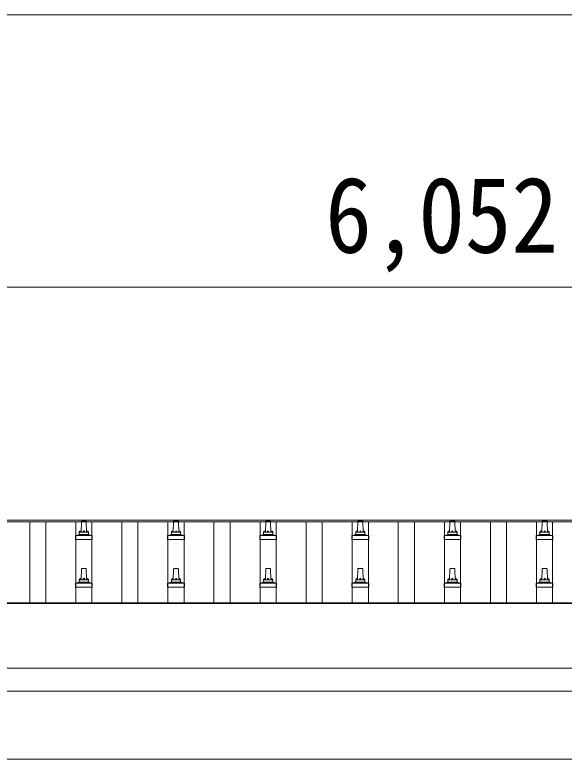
# Model space of a CAD drawing. Units: millimetres at full size, sheet at 1:50; details may follow other scales. Extents: x -14053 to 14053, y -9700 to 9700.
# Drawn here: x -6926 to -5734, y -2253 to -637 of the extents above; entities that cross this region are included whole.
import ezdxf
from ezdxf.enums import TextEntityAlignment as Align

# ---------------------------------------------------------------- set-up
doc = ezdxf.new("R2010")
doc.units = ezdxf.units.MM
doc.header["$LTSCALE"] = 50
for name, color, linetype, lineweight in [('0-1_Defpoints', 4, 'Continuous', 9), ('0-2_TEXT1', 5, 'Continuous', 5), ('0-6_PARTS1', 6, 'Continuous', 9)]:
    doc.layers.add(name, color=color, linetype=linetype, lineweight=lineweight)
doc.styles.add('ＭＳ ゴシック', font='')
doc.styles.get('ＭＳ ゴシック').set_extended_font_data('MS Gothic')

msp = doc.modelspace()

# ---------------------------------------------------------------- linework, layer by layer
at = {"layer": '0-1_Defpoints'}
for p, q in [((-8999.38, -1734.26), (-2998.88, -1734.26)), ((-8999.38, -1737.85), (-2976.38, -1737.85)), ((-8997.38, -1913.87), (-2998.88, -1913.87)), ((-8997.38, -1915.76), (-2976.38, -1915.76)), ((-2998.88, -2055.65), (-8997.38, -2055.65)), ((-8997.38, -2105.47), (-2998.88, -2105.47)), ((-2998.42, -2253.37), (-8881.47, -2253.37))]:
    msp.add_line(p, q, dxfattribs=at)
at = {"layer": '0-2_TEXT1', "color": 4, "lineweight": 9}
for p, q in [((-6893.88, -1913.87), (-6893.88, -1737.85)), ((-6893.88, -1913.87), (-6893.88, -1737.85)), ((-6858.88, -1913.87), (-6858.88, -1737.85)), ((-6858.88, -1913.87), (-6858.88, -1737.85)), ((-6793.88, -1913.87), (-6793.88, -1737.85)), ((-6793.88, -1913.87), (-6793.88, -1737.85)), ((-6758.88, -1913.87), (-6758.88, -1737.85)), ((-6758.88, -1913.87), (-6758.88, -1737.85)), ((-6693.88, -1913.87), (-6693.88, -1737.85)), ((-6658.88, -1913.87), (-6658.88, -1737.85)), ((-6658.88, -1913.87), (-6658.88, -1737.85)), ((-6593.88, -1913.87), (-6593.88, -1737.85)), ((-6558.88, -1913.87), (-6558.88, -1737.85)), ((-6493.88, -1913.87), (-6493.88, -1737.85)), ((-6458.88, -1913.87), (-6458.88, -1737.85)), ((-6393.88, -1913.87), (-6393.88, -1737.85)), ((-6358.88, -1913.87), (-6358.88, -1737.85)), ((-6293.88, -1913.87), (-6293.88, -1737.85)), ((-6258.88, -1913.87), (-6258.88, -1737.85)), ((-6193.88, -1913.87), (-6193.88, -1737.85)), ((-6158.88, -1913.87), (-6158.88, -1737.85)), ((-6093.88, -1913.87), (-6093.88, -1737.85)), ((-6058.88, -1913.87), (-6058.88, -1737.85)), ((-5993.88, -1913.87), (-5993.88, -1737.85)), ((-5958.88, -1913.87), (-5958.88, -1737.85)), ((-5893.88, -1913.87), (-5893.88, -1737.85)), ((-5858.88, -1913.87), (-5858.88, -1737.85)), ((-5793.88, -1913.87), (-5793.88, -1737.85)), ((-5758.88, -1913.87), (-5758.88, -1737.85))]:
    msp.add_line(p, q, dxfattribs=at)
at = {"layer": '0-2_TEXT1'}
for p, q in [((-6782.38, -1760.78), (-6781.65, -1737.25)), ((-6782.38, -1760.78), (-6781.65, -1737.25)), ((-6780.65, -1736.28), (-6772.11, -1736.28)), ((-6780.65, -1736.28), (-6772.11, -1736.28)), ((-6771.11, -1737.25), (-6770.38, -1760.78)), ((-6771.11, -1737.25), (-6770.38, -1760.78)), ((-6582.38, -1760.78), (-6581.65, -1737.25)), ((-6580.65, -1736.28), (-6572.11, -1736.28)), ((-6571.11, -1737.25), (-6570.38, -1760.78)), ((-6382.38, -1760.78), (-6381.65, -1737.25)), ((-6380.65, -1736.28), (-6372.11, -1736.28)), ((-6371.11, -1737.25), (-6370.38, -1760.78)), ((-6182.38, -1760.78), (-6181.65, -1737.25)), ((-6180.65, -1736.28), (-6172.11, -1736.28)), ((-6171.11, -1737.25), (-6170.38, -1760.78)), ((-5982.38, -1760.78), (-5981.65, -1737.25)), ((-5980.65, -1736.28), (-5972.11, -1736.28)), ((-5971.11, -1737.25), (-5970.38, -1760.78)), ((-5782.38, -1760.78), (-5781.65, -1737.25)), ((-5780.65, -1736.28), (-5772.11, -1736.28)), ((-5771.11, -1737.25), (-5770.38, -1760.78)), ((-6786.38, -1764.99), (-6786.38, -1760.78)), ((-6786.38, -1764.99), (-6786.38, -1760.78)), ((-6785.38, -1760.78), (-6767.38, -1760.78)), ((-6785.38, -1760.78), (-6767.38, -1760.78)), ((-6766.38, -1764.99), (-6766.38, -1760.78)), ((-6766.38, -1764.99), (-6766.38, -1760.78)), ((-6586.38, -1764.99), (-6586.38, -1760.78)), ((-6585.38, -1760.78), (-6567.38, -1760.78)), ((-6566.38, -1764.99), (-6566.38, -1760.78)), ((-6386.38, -1764.99), (-6386.38, -1760.78)), ((-6385.38, -1760.78), (-6367.38, -1760.78)), ((-6366.38, -1764.99), (-6366.38, -1760.78)), ((-6186.38, -1764.99), (-6186.38, -1760.78)), ((-6185.38, -1760.78), (-6167.38, -1760.78)), ((-6166.38, -1764.99), (-6166.38, -1760.78)), ((-5986.38, -1764.99), (-5986.38, -1760.78)), ((-5985.38, -1760.78), (-5967.38, -1760.78)), ((-5966.38, -1764.99), (-5966.38, -1760.78)), ((-5786.38, -1764.99), (-5786.38, -1760.78)), ((-5785.38, -1760.78), (-5767.38, -1760.78)), ((-5766.38, -1764.99), (-5766.38, -1760.78)), ((-6794.63, -1776.28), (-6794.63, -1768.56)), ((-6794.63, -1776.28), (-6794.63, -1768.56)), ((-6758.13, -1776.28), (-6794.63, -1776.28)), ((-6758.13, -1776.28), (-6794.63, -1776.28)), ((-6794.25, -1767.78), (-6758.51, -1767.78)), ((-6794.25, -1767.78), (-6758.51, -1767.78)), ((-6793.87, -1767.59), (-6787.14, -1765.96)), ((-6793.87, -1767.59), (-6787.14, -1765.96)), ((-6786.76, -1765.78), (-6766, -1765.78)), ((-6786.76, -1765.78), (-6766, -1765.78)), ((-6758.89, -1767.59), (-6765.62, -1765.96)), ((-6758.89, -1767.59), (-6765.62, -1765.96)), ((-6758.13, -1776.28), (-6758.13, -1768.56)), ((-6758.13, -1776.28), (-6758.13, -1768.56)), ((-6594.63, -1776.28), (-6594.63, -1768.56)), ((-6558.13, -1776.28), (-6594.63, -1776.28)), ((-6594.25, -1767.78), (-6558.51, -1767.78)), ((-6593.87, -1767.59), (-6587.14, -1765.96)), ((-6586.76, -1765.78), (-6566, -1765.78)), ((-6558.89, -1767.59), (-6565.62, -1765.96)), ((-6558.13, -1776.28), (-6558.13, -1768.56)), ((-6394.63, -1776.28), (-6394.63, -1768.56)), ((-6358.13, -1776.28), (-6394.63, -1776.28)), ((-6394.25, -1767.78), (-6358.51, -1767.78)), ((-6393.87, -1767.59), (-6387.14, -1765.96)), ((-6386.76, -1765.78), (-6366, -1765.78)), ((-6358.89, -1767.59), (-6365.62, -1765.96)), ((-6358.13, -1776.28), (-6358.13, -1768.56)), ((-6194.63, -1776.28), (-6194.63, -1768.56)), ((-6158.13, -1776.28), (-6194.63, -1776.28)), ((-6194.25, -1767.78), (-6158.51, -1767.78)), ((-6193.87, -1767.59), (-6187.14, -1765.96)), ((-6186.76, -1765.78), (-6166, -1765.78)), ((-6158.89, -1767.59), (-6165.62, -1765.96)), ((-6158.13, -1776.28), (-6158.13, -1768.56)), ((-5994.63, -1776.28), (-5994.63, -1768.56)), ((-5958.13, -1776.28), (-5994.63, -1776.28)), ((-5994.25, -1767.78), (-5958.51, -1767.78)), ((-5993.87, -1767.59), (-5987.14, -1765.96)), ((-5986.76, -1765.78), (-5966, -1765.78)), ((-5958.89, -1767.59), (-5965.62, -1765.96)), ((-5958.13, -1776.28), (-5958.13, -1768.56)), ((-5794.63, -1776.28), (-5794.63, -1768.56)), ((-5758.13, -1776.28), (-5794.63, -1776.28)), ((-5794.25, -1767.78), (-5758.51, -1767.78)), ((-5793.87, -1767.59), (-5787.14, -1765.96)), ((-5786.76, -1765.78), (-5766, -1765.78)), ((-5758.89, -1767.59), (-5765.62, -1765.96)), ((-5758.13, -1776.28), (-5758.13, -1768.56)), ((-6782.38, -1864.11), (-6781.65, -1840.59)), ((-6782.38, -1864.11), (-6781.65, -1840.59)), ((-6780.65, -1839.61), (-6772.11, -1839.61)), ((-6780.65, -1839.61), (-6772.11, -1839.61)), ((-6771.11, -1840.59), (-6770.38, -1864.11)), ((-6771.11, -1840.59), (-6770.38, -1864.11)), ((-6582.38, -1864.11), (-6581.65, -1840.59)), ((-6580.65, -1839.61), (-6572.11, -1839.61)), ((-6571.11, -1840.59), (-6570.38, -1864.11)), ((-6382.38, -1864.11), (-6381.65, -1840.59)), ((-6380.65, -1839.61), (-6372.11, -1839.61)), ((-6371.11, -1840.59), (-6370.38, -1864.11)), ((-6182.38, -1864.11), (-6181.65, -1840.59)), ((-6180.65, -1839.61), (-6172.11, -1839.61)), ((-6171.11, -1840.59), (-6170.38, -1864.11)), ((-5982.38, -1864.11), (-5981.65, -1840.59)), ((-5980.65, -1839.61), (-5972.11, -1839.61)), ((-5971.11, -1840.59), (-5970.38, -1864.11)), ((-5782.38, -1864.11), (-5781.65, -1840.59)), ((-5780.65, -1839.61), (-5772.11, -1839.61)), ((-5771.11, -1840.59), (-5770.38, -1864.11)), ((-6794.63, -1879.61), (-6794.63, -1871.9)), ((-6794.63, -1879.61), (-6794.63, -1871.9)), ((-6794.25, -1871.11), (-6758.51, -1871.11)), ((-6794.25, -1871.11), (-6758.51, -1871.11)), ((-6793.87, -1870.92), (-6787.14, -1869.29)), ((-6793.87, -1870.92), (-6787.14, -1869.29)), ((-6786.76, -1869.11), (-6766, -1869.11)), ((-6786.76, -1869.11), (-6766, -1869.11)), ((-6786.38, -1868.32), (-6786.38, -1864.11)), ((-6786.38, -1868.32), (-6786.38, -1864.11)), ((-6785.38, -1864.11), (-6767.38, -1864.11)), ((-6785.38, -1864.11), (-6767.38, -1864.11)), ((-6766.38, -1868.32), (-6766.38, -1864.11)), ((-6766.38, -1868.32), (-6766.38, -1864.11)), ((-6758.89, -1870.92), (-6765.62, -1869.29)), ((-6758.89, -1870.92), (-6765.62, -1869.29)), ((-6758.13, -1879.61), (-6758.13, -1871.9)), ((-6758.13, -1879.61), (-6758.13, -1871.9)), ((-6594.63, -1879.61), (-6594.63, -1871.9)), ((-6594.25, -1871.11), (-6558.51, -1871.11)), ((-6593.87, -1870.92), (-6587.14, -1869.29)), ((-6586.76, -1869.11), (-6566, -1869.11)), ((-6586.38, -1868.32), (-6586.38, -1864.11)), ((-6585.38, -1864.11), (-6567.38, -1864.11)), ((-6566.38, -1868.32), (-6566.38, -1864.11)), ((-6558.89, -1870.92), (-6565.62, -1869.29)), ((-6558.13, -1879.61), (-6558.13, -1871.9)), ((-6394.63, -1879.61), (-6394.63, -1871.9)), ((-6394.25, -1871.11), (-6358.51, -1871.11)), ((-6393.87, -1870.92), (-6387.14, -1869.29)), ((-6386.76, -1869.11), (-6366, -1869.11)), ((-6386.38, -1868.32), (-6386.38, -1864.11)), ((-6385.38, -1864.11), (-6367.38, -1864.11)), ((-6366.38, -1868.32), (-6366.38, -1864.11)), ((-6358.89, -1870.92), (-6365.62, -1869.29)), ((-6358.13, -1879.61), (-6358.13, -1871.9)), ((-6194.63, -1879.61), (-6194.63, -1871.9)), ((-6194.25, -1871.11), (-6158.51, -1871.11)), ((-6193.87, -1870.92), (-6187.14, -1869.29)), ((-6186.76, -1869.11), (-6166, -1869.11)), ((-6186.38, -1868.32), (-6186.38, -1864.11)), ((-6185.38, -1864.11), (-6167.38, -1864.11)), ((-6166.38, -1868.32), (-6166.38, -1864.11)), ((-6158.89, -1870.92), (-6165.62, -1869.29)), ((-6158.13, -1879.61), (-6158.13, -1871.9)), ((-5994.63, -1879.61), (-5994.63, -1871.9)), ((-5994.25, -1871.11), (-5958.51, -1871.11)), ((-5993.87, -1870.92), (-5987.14, -1869.29)), ((-5986.76, -1869.11), (-5966, -1869.11)), ((-5986.38, -1868.32), (-5986.38, -1864.11)), ((-5985.38, -1864.11), (-5967.38, -1864.11)), ((-5966.38, -1868.32), (-5966.38, -1864.11)), ((-5958.89, -1870.92), (-5965.62, -1869.29)), ((-5958.13, -1879.61), (-5958.13, -1871.9)), ((-5794.63, -1879.61), (-5794.63, -1871.9)), ((-5794.25, -1871.11), (-5758.51, -1871.11)), ((-5793.87, -1870.92), (-5787.14, -1869.29)), ((-5786.76, -1869.11), (-5766, -1869.11)), ((-5786.38, -1868.32), (-5786.38, -1864.11)), ((-5785.38, -1864.11), (-5767.38, -1864.11)), ((-5766.38, -1868.32), (-5766.38, -1864.11)), ((-5758.89, -1870.92), (-5765.62, -1869.29)), ((-5758.13, -1879.61), (-5758.13, -1871.9)), ((-6758.13, -1879.61), (-6794.63, -1879.61)), ((-6758.13, -1879.61), (-6794.63, -1879.61)), ((-6558.13, -1879.61), (-6594.63, -1879.61)), ((-6358.13, -1879.61), (-6394.63, -1879.61)), ((-6158.13, -1879.61), (-6194.63, -1879.61)), ((-5958.13, -1879.61), (-5994.63, -1879.61)), ((-5758.13, -1879.61), (-5794.63, -1879.61))]:
    msp.add_line(p, q, dxfattribs=at)
for centre, radius, start, end in [((-6780.65, -1737.28), 1, 90, 178.60509), ((-6780.65, -1737.28), 1, 90, 178.60509), ((-6772.11, -1737.28), 1, 1.39491, 90), ((-6772.11, -1737.28), 1, 1.39491, 90), ((-6580.65, -1737.28), 1, 90, 178.60509), ((-6572.11, -1737.28), 1, 1.39491, 90), ((-6380.65, -1737.28), 1, 90, 178.60509), ((-6372.11, -1737.28), 1, 1.39491, 90), ((-6180.65, -1737.28), 1, 90, 178.60509), ((-6172.11, -1737.28), 1, 1.39491, 90), ((-5980.65, -1737.28), 1, 90, 178.60509), ((-5972.11, -1737.28), 1, 1.39491, 90), ((-5780.65, -1737.28), 1, 90, 178.60509), ((-5772.11, -1737.28), 1, 1.39491, 90), ((-6782.3, -1761.41), 4.13, 90, 171.17633), ((-6782.3, -1761.41), 4.13, 90, 171.17633), ((-6785.38, -1761.78), 1, 90, 180), ((-6785.38, -1761.78), 1, 90, 180), ((-6773.05, -1760.78), 4.83, 133.60282, 180), ((-6773.05, -1760.78), 4.83, 133.60282, 180), ((-6779.71, -1760.78), 4.83, 0, 46.39718), ((-6779.71, -1760.78), 4.83, 0, 46.39718), ((-6770.47, -1761.41), 4.13, 8.82367, 90), ((-6770.47, -1761.41), 4.13, 8.82367, 90), ((-6767.38, -1761.78), 1, 0, 90), ((-6767.38, -1761.78), 1, 0, 90), ((-6582.3, -1761.41), 4.13, 90, 171.17633), ((-6585.38, -1761.78), 1, 90, 180), ((-6573.05, -1760.78), 4.83, 133.60282, 180), ((-6579.71, -1760.78), 4.83, 0, 46.39718), ((-6570.47, -1761.41), 4.13, 8.82367, 90), ((-6567.38, -1761.78), 1, 0, 90), ((-6382.3, -1761.41), 4.13, 90, 171.17633), ((-6385.38, -1761.78), 1, 90, 180), ((-6373.05, -1760.78), 4.83, 133.60282, 180), ((-6379.71, -1760.78), 4.83, 0, 46.39718), ((-6370.47, -1761.41), 4.13, 8.82367, 90), ((-6367.38, -1761.78), 1, 0, 90), ((-6182.3, -1761.41), 4.13, 90, 171.17633), ((-6185.38, -1761.78), 1, 90, 180), ((-6173.05, -1760.78), 4.83, 133.60282, 180), ((-6179.71, -1760.78), 4.83, 0, 46.39718), ((-6170.47, -1761.41), 4.13, 8.82367, 90), ((-6167.38, -1761.78), 1, 0, 90), ((-5982.3, -1761.41), 4.13, 90, 171.17633), ((-5985.38, -1761.78), 1, 90, 180), ((-5973.05, -1760.78), 4.83, 133.60282, 180), ((-5979.71, -1760.78), 4.83, 0, 46.39718), ((-5970.47, -1761.41), 4.13, 8.82367, 90), ((-5967.38, -1761.78), 1, 0, 90), ((-5782.3, -1761.41), 4.13, 90, 171.17633), ((-5785.38, -1761.78), 1, 90, 180), ((-5773.05, -1760.78), 4.83, 133.60282, 180), ((-5779.71, -1760.78), 4.83, 0, 46.39718), ((-5770.47, -1761.41), 4.13, 8.82367, 90), ((-5767.38, -1761.78), 1, 0, 90), ((-6793.63, -1768.56), 1, 103.62699, 180), ((-6793.63, -1768.56), 1, 103.62699, 180), ((-6787.38, -1764.99), 1, 283.62699, 0), ((-6787.38, -1764.99), 1, 283.62699, 0), ((-6765.38, -1764.99), 1, 180, 256.37301), ((-6765.38, -1764.99), 1, 180, 256.37301), ((-6759.13, -1768.56), 1, 0, 76.37301), ((-6759.13, -1768.56), 1, 0, 76.37301), ((-6593.63, -1768.56), 1, 103.62699, 180), ((-6587.38, -1764.99), 1, 283.62699, 0), ((-6565.38, -1764.99), 1, 180, 256.37301), ((-6559.13, -1768.56), 1, 0, 76.37301), ((-6393.63, -1768.56), 1, 103.62699, 180), ((-6387.38, -1764.99), 1, 283.62699, 0), ((-6365.38, -1764.99), 1, 180, 256.37301), ((-6359.13, -1768.56), 1, 0, 76.37301), ((-6193.63, -1768.56), 1, 103.62699, 180), ((-6187.38, -1764.99), 1, 283.62699, 0), ((-6165.38, -1764.99), 1, 180, 256.37301), ((-6159.13, -1768.56), 1, 0, 76.37301), ((-5993.63, -1768.56), 1, 103.62699, 180), ((-5987.38, -1764.99), 1, 283.62699, 0), ((-5965.38, -1764.99), 1, 180, 256.37301), ((-5959.13, -1768.56), 1, 0, 76.37301), ((-5793.63, -1768.56), 1, 103.62699, 180), ((-5787.38, -1764.99), 1, 283.62699, 0), ((-5765.38, -1764.99), 1, 180, 256.37301), ((-5759.13, -1768.56), 1, 0, 76.37301), ((-6780.65, -1840.61), 1, 90, 178.60509), ((-6780.65, -1840.61), 1, 90, 178.60509), ((-6772.11, -1840.61), 1, 1.39491, 90), ((-6772.11, -1840.61), 1, 1.39491, 90), ((-6580.65, -1840.61), 1, 90, 178.60509), ((-6572.11, -1840.61), 1, 1.39491, 90), ((-6380.65, -1840.61), 1, 90, 178.60509), ((-6372.11, -1840.61), 1, 1.39491, 90), ((-6180.65, -1840.61), 1, 90, 178.60509), ((-6172.11, -1840.61), 1, 1.39491, 90), ((-5980.65, -1840.61), 1, 90, 178.60509), ((-5972.11, -1840.61), 1, 1.39491, 90), ((-5780.65, -1840.61), 1, 90, 178.60509), ((-5772.11, -1840.61), 1, 1.39491, 90), ((-6793.63, -1871.9), 1, 103.62699, 180), ((-6793.63, -1871.9), 1, 103.62699, 180), ((-6787.38, -1868.32), 1, 283.62699, 0), ((-6787.38, -1868.32), 1, 283.62699, 0), ((-6782.3, -1864.74), 4.13, 90, 171.17633), ((-6782.3, -1864.74), 4.13, 90, 171.17633), ((-6785.38, -1865.11), 1, 90, 180), ((-6785.38, -1865.11), 1, 90, 180), ((-6773.05, -1864.11), 4.83, 133.60282, 180), ((-6773.05, -1864.11), 4.83, 133.60282, 180), ((-6779.71, -1864.11), 4.83, 0, 46.39718), ((-6779.71, -1864.11), 4.83, 0, 46.39718), ((-6770.47, -1864.74), 4.13, 8.82367, 90), ((-6770.47, -1864.74), 4.13, 8.82367, 90), ((-6767.38, -1865.11), 1, 0, 90), ((-6767.38, -1865.11), 1, 0, 90), ((-6765.38, -1868.32), 1, 180, 256.37301), ((-6765.38, -1868.32), 1, 180, 256.37301), ((-6759.13, -1871.9), 1, 0, 76.37301), ((-6759.13, -1871.9), 1, 0, 76.37301), ((-6593.63, -1871.9), 1, 103.62699, 180), ((-6587.38, -1868.32), 1, 283.62699, 0), ((-6582.3, -1864.74), 4.13, 90, 171.17633), ((-6585.38, -1865.11), 1, 90, 180), ((-6573.05, -1864.11), 4.83, 133.60282, 180), ((-6579.71, -1864.11), 4.83, 0, 46.39718), ((-6570.47, -1864.74), 4.13, 8.82367, 90), ((-6567.38, -1865.11), 1, 0, 90), ((-6565.38, -1868.32), 1, 180, 256.37301), ((-6559.13, -1871.9), 1, 0, 76.37301), ((-6393.63, -1871.9), 1, 103.62699, 180), ((-6387.38, -1868.32), 1, 283.62699, 0), ((-6382.3, -1864.74), 4.13, 90, 171.17633), ((-6385.38, -1865.11), 1, 90, 180), ((-6373.05, -1864.11), 4.83, 133.60282, 180), ((-6379.71, -1864.11), 4.83, 0, 46.39718), ((-6370.47, -1864.74), 4.13, 8.82367, 90), ((-6367.38, -1865.11), 1, 0, 90), ((-6365.38, -1868.32), 1, 180, 256.37301), ((-6359.13, -1871.9), 1, 0, 76.37301), ((-6193.63, -1871.9), 1, 103.62699, 180), ((-6187.38, -1868.32), 1, 283.62699, 0), ((-6182.3, -1864.74), 4.13, 90, 171.17633), ((-6185.38, -1865.11), 1, 90, 180), ((-6173.05, -1864.11), 4.83, 133.60282, 180), ((-6179.71, -1864.11), 4.83, 0, 46.39718), ((-6170.47, -1864.74), 4.13, 8.82367, 90), ((-6167.38, -1865.11), 1, 0, 90), ((-6165.38, -1868.32), 1, 180, 256.37301), ((-6159.13, -1871.9), 1, 0, 76.37301), ((-5993.63, -1871.9), 1, 103.62699, 180), ((-5987.38, -1868.32), 1, 283.62699, 0), ((-5982.3, -1864.74), 4.13, 90, 171.17633), ((-5985.38, -1865.11), 1, 90, 180), ((-5973.05, -1864.11), 4.83, 133.60282, 180), ((-5979.71, -1864.11), 4.83, 0, 46.39718), ((-5970.47, -1864.74), 4.13, 8.82367, 90), ((-5967.38, -1865.11), 1, 0, 90), ((-5965.38, -1868.32), 1, 180, 256.37301), ((-5959.13, -1871.9), 1, 0, 76.37301), ((-5793.63, -1871.9), 1, 103.62699, 180), ((-5787.38, -1868.32), 1, 283.62699, 0), ((-5782.3, -1864.74), 4.13, 90, 171.17633), ((-5785.38, -1865.11), 1, 90, 180), ((-5773.05, -1864.11), 4.83, 133.60282, 180), ((-5779.71, -1864.11), 4.83, 0, 46.39718), ((-5770.47, -1864.74), 4.13, 8.82367, 90), ((-5767.38, -1865.11), 1, 0, 90), ((-5765.38, -1868.32), 1, 180, 256.37301), ((-5759.13, -1871.9), 1, 0, 76.37301)]:
    msp.add_arc(centre, radius, start, end, dxfattribs=at)
at = {"layer": '0-6_PARTS1'}
for p, q in [((-1124.38, -637.13), (-9028.38, -637.13)), ((-9028.38, -1228.29), (-2976.38, -1228.29))]:
    msp.add_line(p, q, dxfattribs=at)

# ---------------------------------------------------------------- texts
at = {"layer": '0-6_PARTS1', "color": 7, "style": 'ＭＳ ゴシック', "width": 0.9}
msp.add_text('6,052', height=165, dxfattribs=at).set_placement((-6252.38, -1203.29), align=Align.BOTTOM_LEFT)

doc.saveas('drawing.dxf')
